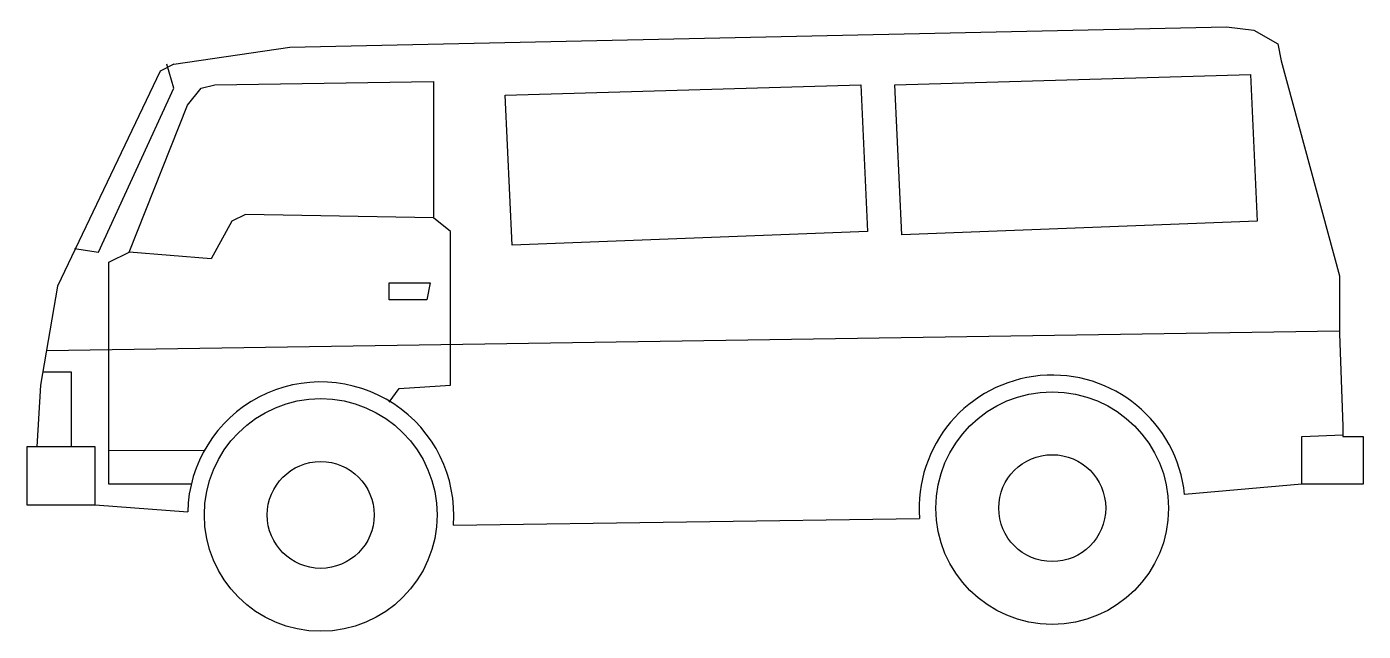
# Model space of a CAD drawing. Extents: x 938 to 1257, y 172 to 316.
import ezdxf

# ---------------------------------------------------------------- set-up
doc = ezdxf.new("R2010")
doc.units = 0
doc.layers.get('0').update_dxf_attribs({"linetype": 'CONTINUOUS'})

msp = doc.modelspace()

# ---------------------------------------------------------------- linework, layer by layer
at = {"color": 0}
for points in [[(973.464697, 306.60772), (1001.146125, 310.67499), (1224.225871, 315.555712), (1230.739148, 314.742258), (1236.438265, 311.488443), (1237.252425, 307.421174), (1251.093139, 256.173587), (1251.093139, 242.344873), (1251.907299, 220.38162), (1251.907299, 217.941259), (1256.792258, 217.941259), (1256.792258, 206.552906), (1242.137384, 206.552906), (1242.137384, 217.941259), (1251.984231, 218.306274)], [(973.464697, 306.60772), (970.208059, 304.980813), (945.783269, 253.733226), (941.712471, 230.143066), (940.898312, 215.500898), (938.455832, 215.500898), (938.455832, 201.672184), (954.739026, 201.672184), (954.739026, 215.500898), (940.898312, 215.500898)], [(949.854068, 262.681217), (955.553185, 261.867763), (973.464697, 300.913544), (971.836379, 306.60772)], [(977.641337, 206.552906), (957.995665, 206.552906), (957.995665, 259.427402), (962.880622, 261.867763), (976.721336, 296.846275), (979.977974, 300.913544), (983.234614, 301.726998), (1035.340832, 302.540451), (1035.340832, 270.002301), (990.56205, 270.815755), (987.305411, 269.188847), (982.420454, 260.240855), (962.880622, 261.867763)], [(1024.756756, 226.075797), (1027.199235, 229.329612), (1039.41163, 230.143066), (1039.41163, 266.748486), (1035.340832, 270.002301)], [(943.146232, 238.451671), (1251.093139, 243.121289)], [(942.257723, 233.30279), (949.039908, 233.30279), (949.039908, 215.500898)], [(957.995665, 214.625593), (980.809945, 214.689785)], [(1242.137384, 206.552906), (1214.227808, 204.092432)], [(954.739026, 201.672184), (976.792831, 199.977208)], [(1040.070586, 196.812638), (1151.109064, 198.40893)]]:
    msp.add_lwpolyline(points, dxfattribs=at)
for points in [[(1145.252385, 301.726998), (1229.92499, 304.167359), (1231.553308, 269.188847), (1146.880704, 265.935031)], [(1052.438184, 299.286637), (1137.110788, 301.726998), (1138.739107, 266.748486), (1054.066503, 263.49467)], [(1024.756756, 254.546679), (1034.526672, 254.546679), (1033.712512, 250.47941), (1024.756756, 250.47941)]]:
    msp.add_lwpolyline(points, close=True, dxfattribs=at)
for centre, radius in [((1008.473562, 199.231823), 27.715271), ((1182.703729, 200.85873), 27.715271), ((1182.703729, 200.85873), 12.734776), ((1008.473562, 199.231823), 12.734776)]:
    msp.add_circle(centre, radius, dxfattribs=at)
for centre, start, end in [((1182.703729, 200.85873), 5.856846, 184.433753), ((1008.473562, 199.231823), 355.621766, 178.652191)]:
    msp.add_arc(centre, 31.689499, start, end, dxfattribs=at)

doc.saveas('drawing.dxf')
